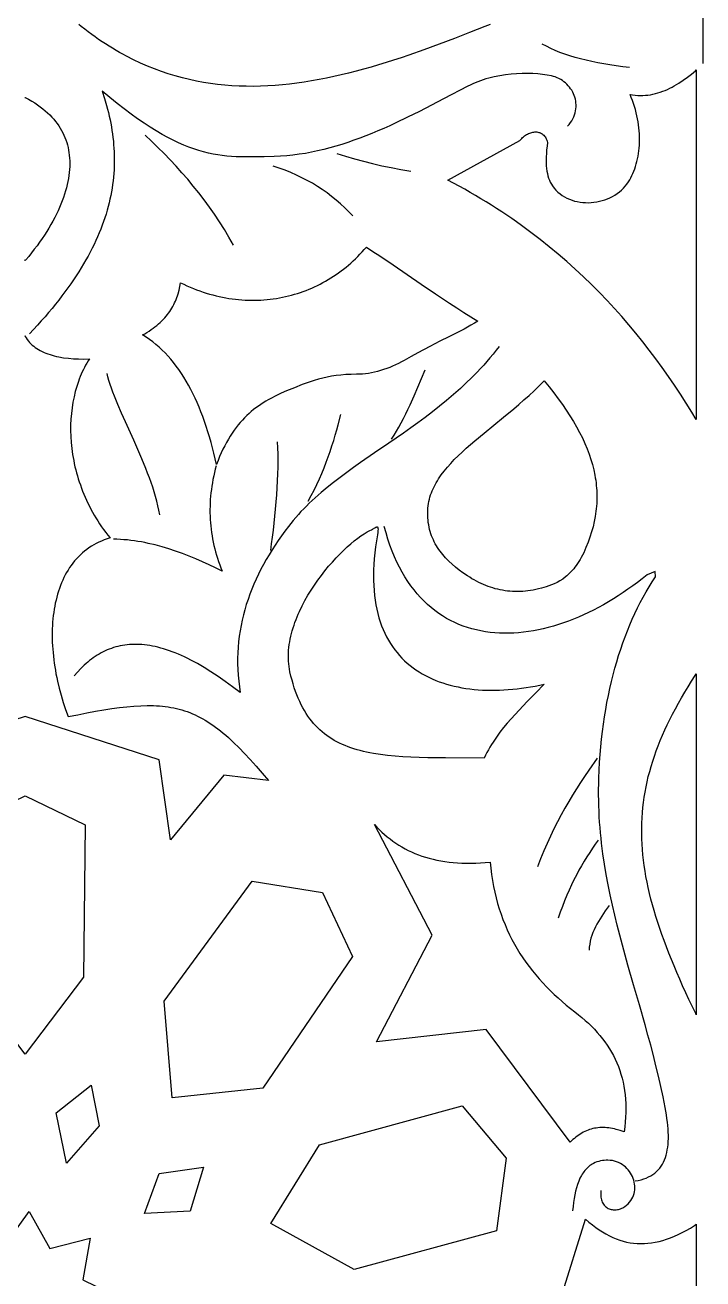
# Model space of a CAD drawing. Extents: x -332 to 348, y -263 to 352.
# Drawn here: x -243.5 to -216.2, y -11 to 39.3 of the extents above; entities that cross this region are included whole.
import ezdxf

# ---------------------------------------------------------------- set-up
doc = ezdxf.new("R2010")
doc.units = 0
doc.layers.add('LAYER_1', color=18, linetype='CONTINUOUS')
doc.layers.add('LAYER_2', color=174, linetype='CONTINUOUS')

msp = doc.modelspace()

# ---------------------------------------------------------------- linework, layer by layer
at = {"layer": 'LAYER_1'}
for points in [[(-224.775, 39.374), (-224.99, 39.288), (-225.606, 39.045), (-226.219, 38.807), (-226.832, 38.576), (-227.442, 38.353), (-228.052, 38.14), (-228.355, 38.038), (-228.658, 37.938), (-228.96, 37.842), (-229.263, 37.75), (-229.564, 37.661), (-229.865, 37.576), (-230.165, 37.495), (-230.465, 37.418), (-230.764, 37.346), (-231.062, 37.278), (-231.359, 37.215), (-231.656, 37.157), (-231.952, 37.104), (-232.247, 37.057), (-232.542, 37.014), (-232.836, 36.978), (-233.128, 36.947), (-233.42, 36.923), (-233.712, 36.904), (-234.002, 36.892), (-234.292, 36.886), (-234.58, 36.887), (-234.868, 36.895), (-235.156, 36.91), (-235.442, 36.932), (-235.728, 36.961), (-236.013, 36.998), (-236.297, 37.043), (-236.58, 37.096), (-236.863, 37.156), (-237.146, 37.225), (-237.428, 37.303), (-237.709, 37.389), (-237.99, 37.484), (-238.271, 37.588), (-238.551, 37.701), (-238.832, 37.824), (-239.112, 37.957), (-239.393, 38.101), (-239.531, 38.175), (-239.671, 38.252), (-239.811, 38.333), (-239.95, 38.416), (-240.09, 38.501), (-240.23, 38.59), (-240.369, 38.681), (-240.509, 38.775), (-240.649, 38.872), (-240.788, 38.971), (-240.928, 39.074), (-241.068, 39.179), (-241.207, 39.287), (-241.31, 39.37)], [(-243.47, 36.44), (-243.463, 36.443), (-243.457, 36.44), (-243.324, 36.369), (-243.198, 36.296), (-243.077, 36.221), (-242.962, 36.144), (-242.853, 36.066), (-242.75, 35.986), (-242.652, 35.904), (-242.559, 35.822), (-242.472, 35.738), (-242.39, 35.653), (-242.313, 35.566), (-242.241, 35.479), (-242.174, 35.39), (-242.111, 35.3), (-242.053, 35.209), (-241.999, 35.117), (-241.95, 35.023), (-241.905, 34.928), (-241.864, 34.832), (-241.827, 34.734), (-241.793, 34.635), (-241.764, 34.534), (-241.739, 34.432), (-241.718, 34.328), (-241.7, 34.222), (-241.687, 34.114), (-241.677, 34.005), (-241.671, 33.894), (-241.67, 33.78), (-241.672, 33.665), (-241.678, 33.549), (-241.689, 33.43), (-241.703, 33.31), (-241.722, 33.188), (-241.745, 33.064), (-241.772, 32.938), (-241.803, 32.811), (-241.838, 32.683), (-241.878, 32.553), (-241.922, 32.422), (-241.97, 32.289), (-242.023, 32.155), (-242.079, 32.02), (-242.14, 31.884), (-242.206, 31.747), (-242.275, 31.609), (-242.349, 31.47), (-242.427, 31.331), (-242.51, 31.191), (-242.596, 31.05), (-242.687, 30.909), (-242.782, 30.767), (-242.881, 30.625), (-242.984, 30.483), (-243.092, 30.341), (-243.203, 30.198), (-243.319, 30.055), (-243.438, 29.913), (-243.463, 29.884), (-243.488, 29.913)], [(-243.468, 26.858), (-243.463, 26.849), (-243.458, 26.858), (-243.458, 26.84), (-243.419, 26.774), (-243.377, 26.712), (-243.331, 26.652), (-243.282, 26.595), (-243.229, 26.54), (-243.174, 26.488), (-243.115, 26.439), (-243.054, 26.392), (-242.989, 26.348), (-242.922, 26.306), (-242.852, 26.266), (-242.779, 26.229), (-242.703, 26.195), (-242.625, 26.162), (-242.545, 26.132), (-242.462, 26.104), (-242.377, 26.078), (-242.29, 26.055), (-242.2, 26.033), (-242.109, 26.014), (-241.92, 25.982), (-241.724, 25.957), (-241.521, 25.941), (-241.312, 25.931), (-241.097, 25.929), (-240.878, 25.934), (-240.93, 25.851), (-240.981, 25.766), (-241.03, 25.68), (-241.077, 25.591), (-241.122, 25.501), (-241.165, 25.409), (-241.207, 25.315), (-241.247, 25.22), (-241.285, 25.123), (-241.321, 25.025), (-241.387, 24.824), (-241.446, 24.618), (-241.498, 24.407), (-241.541, 24.191), (-241.576, 23.97), (-241.604, 23.745), (-241.622, 23.517), (-241.633, 23.285), (-241.635, 23.051), (-241.628, 22.814), (-241.612, 22.574), (-241.588, 22.333), (-241.554, 22.09), (-241.534, 21.968), (-241.511, 21.846), (-241.486, 21.724), (-241.459, 21.602), (-241.429, 21.479), (-241.397, 21.356), (-241.362, 21.234), (-241.325, 21.111), (-241.286, 20.989), (-241.244, 20.866), (-241.2, 20.744), (-241.153, 20.622), (-241.104, 20.501), (-241.052, 20.379), (-240.997, 20.258), (-240.94, 20.137), (-240.881, 20.017), (-240.819, 19.897), (-240.754, 19.778), (-240.686, 19.659), (-240.616, 19.541), (-240.543, 19.424), (-240.468, 19.307), (-240.39, 19.191), (-240.309, 19.076), (-240.226, 18.962), (-240.139, 18.849), (-240.05, 18.736), (-240.167, 18.7), (-240.281, 18.659), (-240.392, 18.615), (-240.499, 18.567), (-240.603, 18.515), (-240.704, 18.46), (-240.802, 18.401), (-240.897, 18.339), (-240.988, 18.274), (-241.077, 18.205), (-241.162, 18.133), (-241.244, 18.058), (-241.324, 17.979), (-241.4, 17.898), (-241.473, 17.814), (-241.543, 17.726), (-241.61, 17.636), (-241.675, 17.544), (-241.736, 17.448), (-241.794, 17.35), (-241.85, 17.25), (-241.903, 17.147), (-241.952, 17.042), (-241.999, 16.934), (-242.043, 16.824), (-242.084, 16.712), (-242.123, 16.598), (-242.158, 16.482), (-242.191, 16.364), (-242.221, 16.244), (-242.249, 16.123), (-242.273, 15.999), (-242.295, 15.874), (-242.314, 15.747), (-242.331, 15.619), (-242.345, 15.489), (-242.356, 15.358), (-242.365, 15.226), (-242.371, 15.092), (-242.375, 14.957), (-242.375, 14.822), (-242.374, 14.685), (-242.37, 14.547), (-242.363, 14.408), (-242.354, 14.269), (-242.342, 14.128), (-242.328, 13.987), (-242.312, 13.846), (-242.293, 13.704), (-242.272, 13.561), (-242.248, 13.418), (-242.222, 13.275), (-242.194, 13.132), (-242.163, 12.988), (-242.094, 12.701), (-242.017, 12.414), (-241.93, 12.127), (-241.835, 11.842), (-241.731, 11.559), (-241.347, 11.636), (-240.98, 11.707), (-240.63, 11.771), (-240.295, 11.829), (-239.974, 11.879), (-239.667, 11.921), (-239.373, 11.955), (-239.091, 11.98), (-238.82, 11.997), (-238.56, 12.004), (-238.433, 12.003), (-238.308, 12.001), (-238.186, 11.996), (-238.066, 11.988), (-237.947, 11.978), (-237.83, 11.964), (-237.716, 11.949), (-237.602, 11.93), (-237.49, 11.909), (-237.38, 11.884), (-237.271, 11.857), (-237.163, 11.827), (-237.056, 11.793), (-236.95, 11.757), (-236.845, 11.718), (-236.74, 11.675), (-236.637, 11.629), (-236.534, 11.58), (-236.431, 11.527), (-236.328, 11.472), (-236.226, 11.412), (-236.124, 11.35), (-236.022, 11.283), (-235.92, 11.213), (-235.817, 11.14), (-235.714, 11.063), (-235.611, 10.982), (-235.508, 10.897), (-235.403, 10.809), (-235.298, 10.717), (-235.085, 10.52), (-234.868, 10.308), (-234.645, 10.079), (-234.417, 9.833), (-234.182, 9.571), (-233.939, 9.29), (-233.688, 8.991), (-235.478, 9.208), (-237.621, 6.602), (-238.074, 9.817), (-243.463, 11.565), (-248.853, 9.817)], [(-221.929, -11.769), (-220.949, -8.644), (-220.812, -8.76), (-220.676, -8.87), (-220.54, -8.972), (-220.403, -9.066), (-220.266, -9.153), (-220.13, -9.233), (-219.992, -9.306), (-219.855, -9.371), (-219.717, -9.428), (-219.578, -9.478), (-219.439, -9.521), (-219.299, -9.556), (-219.159, -9.583), (-219.017, -9.603), (-218.875, -9.616), (-218.731, -9.621), (-218.587, -9.618), (-218.441, -9.608), (-218.294, -9.591), (-218.146, -9.565), (-217.996, -9.532), (-217.845, -9.492), (-217.692, -9.444), (-217.538, -9.388), (-217.382, -9.324), (-217.224, -9.253), (-217.064, -9.174), (-216.902, -9.088), (-216.739, -8.994), (-216.573, -8.892), (-216.5, -8.844), (-216.5, -15.526)]]:
    msp.add_lwpolyline(points, dxfattribs=at)
for points in [[(-216.5, 23.503), (-216.678, 23.793), (-216.906, 24.157), (-217.14, 24.518), (-217.378, 24.876), (-217.622, 25.232), (-217.871, 25.584), (-218.126, 25.933), (-218.387, 26.28), (-218.653, 26.623), (-218.926, 26.962), (-219.206, 27.298), (-219.492, 27.631), (-219.785, 27.959), (-220.086, 28.284), (-220.393, 28.605), (-220.708, 28.922), (-221.031, 29.235), (-221.362, 29.543), (-221.701, 29.848), (-222.048, 30.147), (-222.404, 30.442), (-222.768, 30.732), (-223.141, 31.018), (-223.524, 31.298), (-223.719, 31.437), (-223.916, 31.574), (-224.115, 31.71), (-224.317, 31.844), (-224.521, 31.977), (-224.728, 32.109), (-224.938, 32.24), (-225.149, 32.369), (-225.364, 32.497), (-225.581, 32.623), (-225.8, 32.748), (-226.022, 32.872), (-226.247, 32.994), (-226.475, 33.115), (-223.585, 34.712), (-223.549, 34.752), (-223.513, 34.791), (-223.475, 34.826), (-223.437, 34.86), (-223.398, 34.891), (-223.358, 34.919), (-223.317, 34.945), (-223.276, 34.968), (-223.235, 34.988), (-223.193, 35.006), (-223.152, 35.021), (-223.11, 35.034), (-223.069, 35.043), (-223.028, 35.05), (-222.987, 35.053), (-222.947, 35.054), (-222.908, 35.052), (-222.869, 35.046), (-222.831, 35.038), (-222.794, 35.026), (-222.758, 35.012), (-222.724, 34.994), (-222.691, 34.973), (-222.659, 34.948), (-222.629, 34.921), (-222.601, 34.889), (-222.575, 34.855), (-222.55, 34.817), (-222.528, 34.775), (-222.508, 34.73), (-222.49, 34.682), (-222.475, 34.629), (-222.495, 34.478), (-222.512, 34.332), (-222.524, 34.193), (-222.531, 34.06), (-222.534, 33.933), (-222.532, 33.812), (-222.527, 33.696), (-222.516, 33.586), (-222.502, 33.482), (-222.483, 33.382), (-222.46, 33.288), (-222.432, 33.199), (-222.4, 33.115), (-222.364, 33.035), (-222.323, 32.96), (-222.278, 32.889), (-222.21, 32.798), (-222.136, 32.713), (-222.057, 32.635), (-221.973, 32.564), (-221.884, 32.5), (-221.791, 32.442), (-221.695, 32.391), (-221.595, 32.347), (-221.492, 32.309), (-221.387, 32.277), (-221.28, 32.252), (-221.171, 32.232), (-221.06, 32.219), (-220.949, 32.212), (-220.837, 32.211), (-220.725, 32.216), (-220.613, 32.227), (-220.501, 32.244), (-220.391, 32.266), (-220.282, 32.295), (-220.175, 32.328), (-220.07, 32.367), (-219.967, 32.412), (-219.868, 32.462), (-219.771, 32.518), (-219.679, 32.578), (-219.591, 32.644), (-219.507, 32.715), (-219.428, 32.791), (-219.354, 32.872), (-219.286, 32.957), (-219.225, 33.048), (-219.176, 33.129), (-219.13, 33.213), (-219.087, 33.299), (-219.046, 33.388), (-219.008, 33.48), (-218.973, 33.575), (-218.94, 33.671), (-218.911, 33.771), (-218.884, 33.872), (-218.86, 33.975), (-218.839, 34.081), (-218.822, 34.188), (-218.807, 34.297), (-218.795, 34.408), (-218.787, 34.52), (-218.782, 34.634), (-218.78, 34.749), (-218.781, 34.865), (-218.785, 34.982), (-218.793, 35.101), (-218.804, 35.22), (-218.819, 35.341), (-218.837, 35.461), (-218.859, 35.583), (-218.884, 35.705), (-218.913, 35.827), (-218.945, 35.95), (-218.981, 36.073), (-219.021, 36.196), (-219.065, 36.319), (-219.112, 36.442), (-219.163, 36.564), (-219.059, 36.545), (-218.955, 36.531), (-218.851, 36.522), (-218.748, 36.518), (-218.646, 36.52), (-218.544, 36.526), (-218.443, 36.536), (-218.343, 36.551), (-218.243, 36.57), (-218.144, 36.594), (-218.045, 36.621), (-217.948, 36.652), (-217.851, 36.686), (-217.756, 36.724), (-217.661, 36.765), (-217.567, 36.809), (-217.475, 36.856), (-217.383, 36.905), (-217.293, 36.958), (-217.203, 37.012), (-217.028, 37.128), (-216.858, 37.251), (-216.693, 37.38), (-216.534, 37.514), (-216.5, 37.544)], [(-229.488, 30.255), (-229.219, 30.079), (-228.671, 29.712), (-227.55, 28.943), (-226.981, 28.554), (-226.41, 28.17), (-226.125, 27.983), (-225.84, 27.799), (-225.555, 27.62), (-225.272, 27.447), (-225.412, 27.363), (-225.551, 27.284), (-225.83, 27.133), (-226.123, 26.984), (-226.441, 26.826), (-226.799, 26.647), (-227.208, 26.435), (-227.682, 26.181), (-227.948, 26.034), (-228.234, 25.872), (-228.347, 25.809), (-228.462, 25.75), (-228.579, 25.693), (-228.698, 25.64), (-228.817, 25.591), (-228.938, 25.545), (-229.059, 25.502), (-229.182, 25.464), (-229.304, 25.429), (-229.427, 25.399), (-229.55, 25.373), (-229.672, 25.352), (-229.794, 25.335), (-229.915, 25.323), (-230.035, 25.316), (-230.154, 25.315), (-230.37, 25.312), (-230.576, 25.303), (-230.776, 25.286), (-230.967, 25.263), (-231.153, 25.234), (-231.332, 25.2), (-231.507, 25.16), (-231.677, 25.116), (-231.844, 25.068), (-232.007, 25.016), (-232.168, 24.96), (-232.328, 24.901), (-232.646, 24.777), (-232.966, 24.646), (-233.18, 24.554), (-233.39, 24.455), (-233.596, 24.348), (-233.698, 24.292), (-233.798, 24.233), (-233.897, 24.171), (-233.995, 24.106), (-234.092, 24.039), (-234.188, 23.969), (-234.282, 23.895), (-234.375, 23.818), (-234.466, 23.738), (-234.556, 23.654), (-234.644, 23.566), (-234.732, 23.474), (-234.817, 23.378), (-234.901, 23.277), (-234.983, 23.173), (-235.064, 23.063), (-235.143, 22.949), (-235.221, 22.83), (-235.296, 22.706), (-235.37, 22.577), (-235.442, 22.442), (-235.513, 22.302), (-235.581, 22.156), (-235.648, 22.005), (-235.712, 21.847), (-235.775, 21.683), (-235.826, 21.913), (-235.88, 22.139), (-235.936, 22.362), (-235.994, 22.58), (-236.055, 22.795), (-236.119, 23.005), (-236.185, 23.211), (-236.253, 23.414), (-236.324, 23.612), (-236.398, 23.806), (-236.474, 23.995), (-236.553, 24.18), (-236.635, 24.361), (-236.719, 24.538), (-236.806, 24.71), (-236.896, 24.877), (-236.989, 25.04), (-237.085, 25.198), (-237.184, 25.352), (-237.285, 25.501), (-237.39, 25.644), (-237.497, 25.784), (-237.608, 25.918), (-237.721, 26.047), (-237.838, 26.171), (-237.958, 26.29), (-238.081, 26.404), (-238.207, 26.513), (-238.337, 26.616), (-238.47, 26.715), (-238.606, 26.807), (-238.745, 26.895), (-238.654, 26.947), (-238.566, 27), (-238.481, 27.054), (-238.4, 27.109), (-238.321, 27.165), (-238.246, 27.222), (-238.174, 27.28), (-238.104, 27.339), (-238.038, 27.398), (-237.974, 27.459), (-237.914, 27.521), (-237.856, 27.583), (-237.801, 27.647), (-237.749, 27.711), (-237.699, 27.776), (-237.652, 27.842), (-237.608, 27.908), (-237.566, 27.976), (-237.526, 28.044), (-237.489, 28.113), (-237.455, 28.183), (-237.422, 28.253), (-237.393, 28.325), (-237.365, 28.397), (-237.339, 28.469), (-237.316, 28.543), (-237.276, 28.691), (-237.244, 28.843), (-237.22, 28.996), (-237.091, 28.934), (-236.962, 28.874), (-236.832, 28.817), (-236.703, 28.764), (-236.573, 28.713), (-236.443, 28.665), (-236.313, 28.62), (-236.183, 28.578), (-236.053, 28.539), (-235.923, 28.503), (-235.793, 28.47), (-235.663, 28.44), (-235.533, 28.412), (-235.403, 28.387), (-235.274, 28.365), (-235.144, 28.346), (-235.015, 28.33), (-234.886, 28.316), (-234.757, 28.306), (-234.629, 28.297), (-234.501, 28.292), (-234.373, 28.29), (-234.246, 28.29), (-234.119, 28.292), (-233.993, 28.298), (-233.867, 28.306), (-233.741, 28.316), (-233.616, 28.33), (-233.492, 28.346), (-233.369, 28.364), (-233.246, 28.385), (-233.123, 28.409), (-233.002, 28.435), (-232.881, 28.464), (-232.761, 28.495), (-232.642, 28.529), (-232.523, 28.565), (-232.406, 28.603), (-232.289, 28.644), (-232.173, 28.688), (-232.058, 28.734), (-231.945, 28.782), (-231.832, 28.833), (-231.72, 28.886), (-231.609, 28.942), (-231.5, 29), (-231.391, 29.06), (-231.284, 29.122), (-231.178, 29.187), (-231.073, 29.254), (-230.97, 29.324), (-230.868, 29.395), (-230.767, 29.469), (-230.667, 29.545), (-230.569, 29.623), (-230.473, 29.704), (-230.377, 29.787), (-230.284, 29.871), (-230.191, 29.958), (-230.101, 30.048), (-230.012, 30.139), (-229.924, 30.232), (-229.838, 30.328), (-229.754, 30.425)], [(-222.412, 24.806), (-222.225, 24.569), (-222.048, 24.334), (-221.88, 24.103), (-221.723, 23.873), (-221.574, 23.646), (-221.436, 23.421), (-221.307, 23.198), (-221.188, 22.977), (-221.078, 22.758), (-220.978, 22.54), (-220.887, 22.324), (-220.806, 22.11), (-220.734, 21.896), (-220.672, 21.684), (-220.619, 21.473), (-220.575, 21.263), (-220.557, 21.159), (-220.541, 21.054), (-220.527, 20.95), (-220.516, 20.846), (-220.507, 20.742), (-220.5, 20.638), (-220.496, 20.534), (-220.494, 20.43), (-220.494, 20.327), (-220.497, 20.223), (-220.501, 20.12), (-220.509, 20.016), (-220.518, 19.913), (-220.53, 19.81), (-220.544, 19.706), (-220.56, 19.603), (-220.599, 19.396), (-220.647, 19.189), (-220.705, 18.982), (-220.771, 18.774), (-220.846, 18.565), (-220.931, 18.356), (-221.024, 18.146), (-221.071, 18.049), (-221.119, 17.956), (-221.168, 17.868), (-221.218, 17.785), (-221.269, 17.706), (-221.32, 17.631), (-221.373, 17.56), (-221.426, 17.494), (-221.48, 17.431), (-221.534, 17.372), (-221.589, 17.316), (-221.644, 17.264), (-221.7, 17.215), (-221.756, 17.169), (-221.868, 17.086), (-221.98, 17.014), (-222.092, 16.952), (-222.203, 16.898), (-222.313, 16.852), (-222.421, 16.813), (-222.525, 16.778), (-222.725, 16.721), (-222.834, 16.692), (-222.942, 16.667), (-223.049, 16.646), (-223.156, 16.627), (-223.262, 16.612), (-223.367, 16.6), (-223.472, 16.592), (-223.576, 16.586), (-223.679, 16.584), (-223.781, 16.584), (-223.883, 16.588), (-223.984, 16.595), (-224.084, 16.605), (-224.184, 16.618), (-224.283, 16.634), (-224.381, 16.653), (-224.479, 16.675), (-224.576, 16.699), (-224.673, 16.727), (-224.768, 16.757), (-224.864, 16.791), (-224.958, 16.827), (-225.052, 16.866), (-225.145, 16.907), (-225.238, 16.952), (-225.33, 16.999), (-225.422, 17.048), (-225.513, 17.101), (-225.604, 17.156), (-225.693, 17.213), (-225.872, 17.336), (-226.024, 17.449), (-226.17, 17.565), (-226.31, 17.685), (-226.443, 17.808), (-226.569, 17.936), (-226.628, 18.002), (-226.686, 18.069), (-226.742, 18.137), (-226.795, 18.207), (-226.846, 18.278), (-226.894, 18.351), (-226.94, 18.425), (-226.984, 18.5), (-227.025, 18.578), (-227.063, 18.657), (-227.099, 18.737), (-227.132, 18.82), (-227.162, 18.904), (-227.189, 18.991), (-227.213, 19.079), (-227.234, 19.169), (-227.251, 19.262), (-227.266, 19.356), (-227.277, 19.453), (-227.285, 19.552), (-227.289, 19.653), (-227.29, 19.757), (-227.288, 19.849), (-227.282, 19.94), (-227.272, 20.03), (-227.259, 20.118), (-227.242, 20.206), (-227.222, 20.293), (-227.199, 20.379), (-227.172, 20.464), (-227.143, 20.548), (-227.11, 20.631), (-227.074, 20.714), (-227.035, 20.795), (-226.994, 20.877), (-226.949, 20.957), (-226.902, 21.037), (-226.852, 21.116), (-226.8, 21.195), (-226.745, 21.273), (-226.628, 21.428), (-226.501, 21.582), (-226.365, 21.735), (-226.221, 21.886), (-226.069, 22.038), (-225.91, 22.189), (-225.744, 22.34), (-225.572, 22.492), (-225.395, 22.644), (-225.024, 22.953), (-224.239, 23.594), (-223.833, 23.932), (-223.628, 24.106), (-223.423, 24.285), (-223.218, 24.468), (-223.013, 24.655), (-222.81, 24.848), (-222.609, 25.046)], [(-229.318, 19.182), (-229.31, 19.178), (-229.302, 19.172), (-229.297, 19.163), (-229.289, 19.135), (-229.286, 19.093), (-229.288, 19.036), (-229.296, 18.962), (-229.308, 18.869), (-229.345, 18.621), (-229.382, 18.376), (-229.412, 18.137), (-229.435, 17.904), (-229.453, 17.676), (-229.463, 17.454), (-229.468, 17.237), (-229.467, 17.026), (-229.46, 16.821), (-229.447, 16.621), (-229.428, 16.426), (-229.404, 16.237), (-229.374, 16.053), (-229.338, 15.875), (-229.297, 15.701), (-229.251, 15.533), (-229.2, 15.37), (-229.144, 15.212), (-229.083, 15.06), (-229.016, 14.912), (-228.946, 14.77), (-228.87, 14.632), (-228.79, 14.499), (-228.705, 14.371), (-228.616, 14.248), (-228.523, 14.13), (-228.426, 14.017), (-228.324, 13.908), (-228.219, 13.805), (-228.11, 13.705), (-227.997, 13.611), (-227.88, 13.521), (-227.76, 13.435), (-227.636, 13.354), (-227.509, 13.278), (-227.378, 13.206), (-227.244, 13.138), (-227.108, 13.074), (-226.968, 13.015), (-226.825, 12.961), (-226.68, 12.91), (-226.532, 12.864), (-226.381, 12.821), (-226.228, 12.783), (-226.072, 12.749), (-225.914, 12.719), (-225.754, 12.693), (-225.592, 12.671), (-225.428, 12.652), (-225.262, 12.638), (-225.094, 12.627), (-224.924, 12.62), (-224.753, 12.617), (-224.58, 12.618), (-224.406, 12.622), (-224.231, 12.63), (-224.054, 12.642), (-223.876, 12.657), (-223.698, 12.675), (-223.518, 12.697), (-223.337, 12.723), (-223.156, 12.752), (-222.974, 12.784), (-222.792, 12.819), (-222.609, 12.858), (-222.95, 12.507), (-223.288, 12.163), (-223.619, 11.821), (-223.781, 11.648), (-223.939, 11.474), (-224.093, 11.296), (-224.243, 11.114), (-224.388, 10.927), (-224.528, 10.735), (-224.661, 10.536), (-224.726, 10.435), (-224.788, 10.331), (-224.849, 10.225), (-224.908, 10.117), (-224.966, 10.007), (-225.021, 9.894), (-226.575, 9.899), (-226.938, 9.902), (-227.29, 9.908), (-227.633, 9.917), (-227.965, 9.93), (-228.287, 9.948), (-228.598, 9.971), (-228.9, 10), (-229.191, 10.036), (-229.471, 10.08), (-229.608, 10.105), (-229.742, 10.132), (-229.873, 10.161), (-230.001, 10.193), (-230.127, 10.228), (-230.251, 10.264), (-230.372, 10.304), (-230.49, 10.346), (-230.606, 10.391), (-230.719, 10.439), (-230.829, 10.491), (-230.937, 10.545), (-231.042, 10.602), (-231.145, 10.663), (-231.245, 10.727), (-231.342, 10.795), (-231.437, 10.866), (-231.529, 10.941), (-231.619, 11.02), (-231.706, 11.103), (-231.79, 11.189), (-231.872, 11.28), (-231.951, 11.375), (-232.028, 11.474), (-232.102, 11.577), (-232.173, 11.685), (-232.241, 11.797), (-232.307, 11.914), (-232.371, 12.036), (-232.431, 12.162), (-232.489, 12.294), (-232.545, 12.43), (-232.598, 12.572), (-232.648, 12.718), (-232.695, 12.87), (-232.74, 13.027), (-232.783, 13.19), (-232.822, 13.358), (-232.844, 13.465), (-232.861, 13.572), (-232.873, 13.68), (-232.882, 13.789), (-232.887, 13.898), (-232.887, 14.008), (-232.884, 14.118), (-232.877, 14.229), (-232.866, 14.34), (-232.852, 14.452), (-232.834, 14.564), (-232.813, 14.676), (-232.788, 14.787), (-232.761, 14.899), (-232.73, 15.011), (-232.696, 15.123), (-232.66, 15.235), (-232.621, 15.346), (-232.579, 15.457), (-232.534, 15.568), (-232.488, 15.678), (-232.438, 15.788), (-232.333, 16.006), (-232.22, 16.221), (-232.1, 16.432), (-231.973, 16.639), (-231.84, 16.842), (-231.702, 17.04), (-231.561, 17.233), (-231.416, 17.419), (-231.269, 17.598), (-231.12, 17.771), (-230.97, 17.935), (-230.821, 18.092), (-230.672, 18.239), (-230.525, 18.377), (-230.38, 18.506), (-230.239, 18.623), (-230.102, 18.73), (-229.97, 18.826), (-229.843, 18.909), (-229.723, 18.979), (-229.611, 19.037), (-229.553, 19.066), (-229.501, 19.095), (-229.415, 19.146), (-229.38, 19.165), (-229.351, 19.177), (-229.328, 19.183)], [(-216.5, -0.425), (-216.523, -0.379), (-216.794, 0.187), (-216.923, 0.464), (-217.048, 0.738), (-217.168, 1.007), (-217.284, 1.273), (-217.395, 1.536), (-217.502, 1.796), (-217.604, 2.052), (-217.702, 2.305), (-217.796, 2.554), (-217.885, 2.801), (-217.969, 3.046), (-218.049, 3.287), (-218.124, 3.526), (-218.194, 3.762), (-218.26, 3.996), (-218.322, 4.227), (-218.379, 4.456), (-218.431, 4.684), (-218.478, 4.909), (-218.521, 5.132), (-218.559, 5.353), (-218.592, 5.573), (-218.621, 5.791), (-218.645, 6.008), (-218.664, 6.223), (-218.679, 6.437), (-218.688, 6.649), (-218.693, 6.861), (-218.693, 7.071), (-218.689, 7.281), (-218.679, 7.49), (-218.665, 7.698), (-218.645, 7.906), (-218.621, 8.113), (-218.592, 8.32), (-218.558, 8.526), (-218.519, 8.733), (-218.476, 8.939), (-218.427, 9.145), (-218.373, 9.352), (-218.314, 9.558), (-218.251, 9.765), (-218.182, 9.973), (-218.108, 10.181), (-218.03, 10.39), (-217.946, 10.599), (-217.857, 10.809), (-217.763, 11.02), (-217.664, 11.233), (-217.56, 11.446), (-217.451, 11.661), (-217.336, 11.877), (-217.217, 12.095), (-217.092, 12.314), (-216.962, 12.535), (-216.827, 12.757), (-216.687, 12.982), (-216.541, 13.208), (-216.5, 13.271)], [(-241.051, 7.203), (-241.123, 1.082), (-243.463, -2.013), (-245.803, 1.082), (-245.875, 7.203), (-243.463, 8.368)], [(-229.335, 7.12), (-229.234, 7.017), (-229.13, 6.918), (-229.024, 6.822), (-228.915, 6.729), (-228.803, 6.64), (-228.688, 6.555), (-228.57, 6.473), (-228.45, 6.395), (-228.326, 6.32), (-228.2, 6.25), (-228.07, 6.183), (-227.937, 6.12), (-227.801, 6.06), (-227.662, 6.005), (-227.52, 5.954), (-227.374, 5.906), (-227.226, 5.863), (-227.074, 5.824), (-226.918, 5.789), (-226.759, 5.759), (-226.597, 5.732), (-226.431, 5.71), (-226.262, 5.692), (-226.089, 5.679), (-225.913, 5.67), (-225.733, 5.666), (-225.549, 5.666), (-225.361, 5.671), (-225.17, 5.68), (-224.975, 5.694), (-224.777, 5.713), (-224.752, 5.462), (-224.722, 5.215), (-224.685, 4.972), (-224.643, 4.735), (-224.594, 4.502), (-224.54, 4.273), (-224.48, 4.049), (-224.414, 3.83), (-224.342, 3.614), (-224.266, 3.403), (-224.183, 3.197), (-224.096, 2.994), (-224.003, 2.795), (-223.906, 2.6), (-223.803, 2.409), (-223.695, 2.222), (-223.583, 2.039), (-223.465, 1.86), (-223.343, 1.684), (-223.217, 1.511), (-223.086, 1.342), (-222.951, 1.176), (-222.811, 1.014), (-222.667, 0.855), (-222.52, 0.699), (-222.368, 0.546), (-222.212, 0.397), (-222.052, 0.25), (-221.889, 0.106), (-221.722, -0.035), (-221.552, -0.173), (-221.378, -0.309), (-221.235, -0.42), (-221.098, -0.534), (-220.965, -0.649), (-220.837, -0.766), (-220.714, -0.886), (-220.595, -1.008), (-220.482, -1.132), (-220.374, -1.258), (-220.27, -1.386), (-220.172, -1.517), (-220.079, -1.651), (-219.991, -1.787), (-219.908, -1.925), (-219.831, -2.067), (-219.759, -2.21), (-219.692, -2.357), (-219.631, -2.507), (-219.575, -2.659), (-219.525, -2.814), (-219.48, -2.973), (-219.441, -3.134), (-219.408, -3.299), (-219.38, -3.466), (-219.359, -3.637), (-219.343, -3.812), (-219.333, -3.989), (-219.328, -4.17), (-219.33, -4.355), (-219.338, -4.543), (-219.352, -4.735), (-219.372, -4.93), (-219.398, -5.13), (-219.558, -5.073), (-219.714, -5.028), (-219.791, -5.009), (-219.868, -4.993), (-219.943, -4.98), (-220.018, -4.97), (-220.092, -4.962), (-220.165, -4.957), (-220.237, -4.955), (-220.308, -4.956), (-220.379, -4.959), (-220.449, -4.966), (-220.517, -4.975), (-220.586, -4.986), (-220.653, -5.001), (-220.719, -5.018), (-220.785, -5.038), (-220.85, -5.061), (-220.914, -5.087), (-220.977, -5.115), (-221.04, -5.146), (-221.102, -5.18), (-221.162, -5.216), (-221.222, -5.256), (-221.282, -5.298), (-221.34, -5.343), (-221.398, -5.39), (-221.454, -5.441), (-221.51, -5.494), (-221.566, -5.55), (-224.937, -1.011), (-229.353, -1.515), (-227.105, 2.772), (-229.433, 7.226)], [(-231.51, 4.486), (-230.314, 1.914), (-233.917, -3.369), (-237.549, -3.762), (-237.87, 0.127), (-234.344, 4.948)], [(-240.483, -4.889), (-241.796, -6.39), (-242.211, -4.363), (-240.807, -3.253)], [(-224.142, -6.188), (-224.522, -9.108), (-230.247, -10.666), (-233.589, -8.818), (-231.637, -5.655), (-225.904, -4.079)], [(-236.828, -8.317), (-238.665, -8.408), (-238.079, -6.797), (-236.298, -6.542)], [(-242.472, -9.814), (-240.847, -9.396), (-241.144, -11.073), (-239.635, -11.814), (-240.924, -12.904), (-240.237, -14.458), (-241.914, -14.451), (-242.371, -16.091), (-243.651, -14.99), (-245.038, -15.947), (-245.322, -14.269), (-246.991, -14.096), (-246.146, -12.624), (-247.315, -11.402), (-245.737, -10.826), (-245.859, -9.127), (-244.286, -9.716), (-243.305, -8.335)]]:
    msp.add_lwpolyline(points, close=True, dxfattribs=at)
at = {"layer": 'LAYER_2'}
for points in [[(-216.234, 40.893), (-216.234, 39.375), (-216.234, 37.804)], [(-219.186, 37.643), (-219.452, 37.674), (-219.713, 37.708), (-219.968, 37.746), (-220.218, 37.787), (-220.46, 37.831), (-220.697, 37.88), (-220.927, 37.932), (-221.151, 37.988), (-221.368, 38.048), (-221.578, 38.112), (-221.781, 38.181), (-221.977, 38.253), (-222.166, 38.33), (-222.347, 38.411), (-222.521, 38.497), (-222.687, 38.588)], [(-221.675, 35.28), (-221.61, 35.354), (-221.553, 35.43), (-221.503, 35.506), (-221.459, 35.584), (-221.422, 35.663), (-221.391, 35.742), (-221.367, 35.821), (-221.349, 35.901), (-221.336, 35.981), (-221.33, 36.06), (-221.329, 36.139), (-221.334, 36.217), (-221.343, 36.294), (-221.358, 36.37), (-221.378, 36.445), (-221.403, 36.518), (-221.432, 36.59), (-221.466, 36.659), (-221.504, 36.727), (-221.547, 36.792), (-221.593, 36.854), (-221.643, 36.913), (-221.697, 36.97), (-221.754, 37.023), (-221.815, 37.073), (-221.879, 37.119), (-221.946, 37.161), (-222.016, 37.199), (-222.088, 37.233), (-222.163, 37.262), (-222.24, 37.287), (-222.32, 37.306), (-222.493, 37.339), (-222.676, 37.365), (-222.87, 37.385), (-223.072, 37.398), (-223.281, 37.404), (-223.497, 37.402), (-223.717, 37.393), (-223.94, 37.375), (-224.165, 37.349), (-224.39, 37.314), (-224.615, 37.269), (-224.727, 37.243), (-224.838, 37.214), (-224.948, 37.183), (-225.058, 37.149), (-225.166, 37.113), (-225.272, 37.074), (-225.378, 37.032), (-225.481, 36.988), (-225.583, 36.94), (-225.682, 36.89), (-226.656, 36.378), (-227.138, 36.127), (-227.619, 35.882), (-228.098, 35.644), (-228.576, 35.415), (-228.815, 35.305), (-229.054, 35.198), (-229.294, 35.094), (-229.533, 34.994), (-229.773, 34.897), (-230.013, 34.805), (-230.254, 34.717), (-230.495, 34.633), (-230.737, 34.555), (-230.979, 34.481), (-231.222, 34.412), (-231.466, 34.349), (-231.711, 34.291), (-231.957, 34.24), (-232.204, 34.194), (-232.452, 34.155), (-232.701, 34.123), (-232.952, 34.097), (-233.204, 34.079), (-233.457, 34.068), (-233.858, 34.056), (-234.244, 34.048), (-234.62, 34.048), (-234.806, 34.051), (-234.99, 34.059), (-235.174, 34.07), (-235.358, 34.086), (-235.542, 34.107), (-235.727, 34.134), (-235.913, 34.167), (-236.101, 34.207), (-236.292, 34.254), (-236.486, 34.309), (-236.682, 34.372), (-236.883, 34.444), (-237.088, 34.526), (-237.297, 34.617), (-237.512, 34.719), (-237.733, 34.832), (-237.96, 34.957), (-238.194, 35.094), (-238.435, 35.243), (-238.684, 35.406), (-238.941, 35.582), (-239.206, 35.773), (-239.481, 35.978), (-239.766, 36.199), (-240.061, 36.436), (-240.366, 36.689), (-240.274, 36.403), (-240.19, 36.117), (-240.152, 35.974), (-240.116, 35.831), (-240.083, 35.689), (-240.052, 35.546), (-240.023, 35.402), (-239.997, 35.259), (-239.973, 35.116), (-239.952, 34.973), (-239.934, 34.829), (-239.918, 34.686), (-239.905, 34.542), (-239.895, 34.398), (-239.887, 34.253), (-239.882, 34.109), (-239.88, 33.964), (-239.881, 33.819), (-239.885, 33.674), (-239.891, 33.529), (-239.901, 33.383), (-239.914, 33.237), (-239.929, 33.091), (-239.948, 32.944), (-239.97, 32.797), (-239.995, 32.649), (-240.023, 32.501), (-240.054, 32.353), (-240.089, 32.204), (-240.127, 32.055), (-240.168, 31.905), (-240.212, 31.755), (-240.26, 31.604), (-240.312, 31.453), (-240.366, 31.302), (-240.425, 31.149), (-240.487, 30.997), (-240.552, 30.843), (-240.621, 30.689), (-240.694, 30.535), (-240.77, 30.379), (-240.85, 30.224), (-240.934, 30.067), (-241.021, 29.91), (-241.112, 29.752), (-241.208, 29.593), (-241.307, 29.434), (-241.41, 29.274), (-241.517, 29.113), (-241.628, 28.951), (-241.743, 28.789), (-241.862, 28.626), (-241.985, 28.462), (-242.112, 28.297), (-242.243, 28.131), (-242.379, 27.964), (-242.519, 27.797), (-242.663, 27.629), (-242.812, 27.459), (-242.964, 27.289), (-243.122, 27.118), (-243.283, 26.945)], [(-235.093, 30.507), (-235.182, 30.667), (-235.273, 30.826), (-235.459, 31.138), (-235.652, 31.444), (-235.851, 31.743), (-236.056, 32.036), (-236.267, 32.323), (-236.483, 32.604), (-236.705, 32.88), (-236.931, 33.151), (-237.162, 33.416), (-237.398, 33.677), (-237.638, 33.933), (-237.882, 34.186), (-238.13, 34.434), (-238.381, 34.678), (-238.636, 34.919)], [(-230.943, 34.184), (-230.593, 34.074), (-230.237, 33.971), (-229.875, 33.873), (-229.506, 33.783), (-229.132, 33.698), (-228.752, 33.62), (-228.366, 33.548), (-227.974, 33.482)], [(-230.304, 31.677), (-230.462, 31.846), (-230.625, 32.009), (-230.794, 32.167), (-230.968, 32.318), (-231.148, 32.464), (-231.334, 32.604), (-231.525, 32.738), (-231.722, 32.867), (-231.924, 32.989), (-232.132, 33.106), (-232.345, 33.216), (-232.565, 33.321), (-232.789, 33.42), (-233.019, 33.513), (-233.255, 33.601), (-233.497, 33.682)], [(-224.425, 26.435), (-224.545, 26.28), (-224.666, 26.127), (-224.789, 25.977), (-224.914, 25.831), (-225.041, 25.686), (-225.17, 25.545), (-225.3, 25.406), (-225.431, 25.27), (-225.565, 25.136), (-225.699, 25.005), (-225.835, 24.876), (-225.971, 24.749), (-226.249, 24.501), (-226.53, 24.261), (-226.814, 24.029), (-227.101, 23.803), (-227.39, 23.583), (-227.681, 23.368), (-227.973, 23.158), (-228.265, 22.952), (-228.847, 22.549), (-229.423, 22.155), (-229.989, 21.764), (-230.266, 21.568), (-230.539, 21.371), (-230.807, 21.173), (-231.069, 20.971), (-231.324, 20.767), (-231.573, 20.56), (-231.814, 20.348), (-231.931, 20.24), (-232.047, 20.131), (-232.16, 20.02), (-232.271, 19.908), (-232.38, 19.795), (-232.486, 19.68), (-232.59, 19.563), (-232.691, 19.444), (-232.79, 19.324), (-232.886, 19.201), (-233.026, 19.015), (-233.162, 18.827), (-233.294, 18.638), (-233.421, 18.448), (-233.544, 18.256), (-233.663, 18.064), (-233.777, 17.87), (-233.886, 17.674), (-233.99, 17.478), (-234.089, 17.28), (-234.184, 17.08), (-234.273, 16.879), (-234.357, 16.677), (-234.435, 16.473), (-234.508, 16.268), (-234.576, 16.061), (-234.637, 15.853), (-234.693, 15.643), (-234.744, 15.431), (-234.788, 15.218), (-234.826, 15.003), (-234.858, 14.787), (-234.884, 14.568), (-234.904, 14.348), (-234.917, 14.126), (-234.924, 13.903), (-234.924, 13.677), (-234.917, 13.45), (-234.903, 13.22), (-234.883, 12.989), (-234.855, 12.756), (-234.821, 12.521), (-235.125, 12.755), (-235.423, 12.973), (-235.712, 13.176), (-235.995, 13.362), (-236.271, 13.533), (-236.406, 13.612), (-236.54, 13.688), (-236.672, 13.76), (-236.802, 13.828), (-236.931, 13.893), (-237.058, 13.954), (-237.183, 14.011), (-237.306, 14.065), (-237.428, 14.115), (-237.549, 14.162), (-237.668, 14.205), (-237.785, 14.244), (-237.901, 14.28), (-238.015, 14.313), (-238.128, 14.343), (-238.239, 14.369), (-238.348, 14.391), (-238.456, 14.411), (-238.563, 14.427), (-238.668, 14.44), (-238.772, 14.45), (-238.875, 14.456), (-238.976, 14.46), (-239.075, 14.46), (-239.173, 14.458), (-239.27, 14.452), (-239.366, 14.443), (-239.46, 14.432), (-239.553, 14.417), (-239.644, 14.4), (-239.735, 14.379), (-239.823, 14.356), (-239.911, 14.33), (-239.998, 14.301), (-240.083, 14.27), (-240.167, 14.236), (-240.25, 14.199), (-240.331, 14.159), (-240.412, 14.117), (-240.491, 14.072), (-240.569, 14.025), (-240.646, 13.976), (-240.722, 13.923), (-240.797, 13.869), (-240.87, 13.811), (-240.943, 13.752), (-241.014, 13.69), (-241.085, 13.626), (-241.223, 13.491), (-241.356, 13.347), (-241.486, 13.194)], [(-238.057, 19.67), (-238.089, 19.85), (-238.128, 20.033), (-238.172, 20.217), (-238.222, 20.402), (-238.277, 20.589), (-238.337, 20.777), (-238.4, 20.966), (-238.468, 21.155), (-238.54, 21.345), (-238.614, 21.535), (-238.77, 21.914), (-238.933, 22.292), (-239.1, 22.667), (-239.432, 23.401), (-239.59, 23.756), (-239.739, 24.102), (-239.875, 24.435), (-239.937, 24.598), (-239.995, 24.756), (-240.047, 24.911), (-240.095, 25.062), (-240.137, 25.209), (-240.172, 25.352)], [(-228.746, 22.703), (-228.643, 22.863), (-228.543, 23.027), (-228.446, 23.196), (-228.351, 23.369), (-228.26, 23.544), (-228.171, 23.722), (-228.084, 23.901), (-228, 24.082), (-227.838, 24.443), (-227.683, 24.801), (-227.393, 25.488)], [(-232.085, 20.215), (-231.965, 20.439), (-231.851, 20.662), (-231.743, 20.886), (-231.641, 21.11), (-231.545, 21.333), (-231.453, 21.556), (-231.367, 21.778), (-231.285, 21.999), (-231.208, 22.218), (-231.135, 22.437), (-231.066, 22.653), (-231.001, 22.867), (-230.939, 23.079), (-230.881, 23.289), (-230.774, 23.7)], [(-233.598, 18.229), (-233.56, 18.495), (-233.523, 18.767), (-233.489, 19.045), (-233.456, 19.326), (-233.426, 19.611), (-233.399, 19.897), (-233.375, 20.184), (-233.354, 20.47), (-233.336, 20.754), (-233.321, 21.036), (-233.31, 21.313), (-233.303, 21.586), (-233.301, 21.852), (-233.302, 22.111), (-233.308, 22.361), (-233.319, 22.601)], [(-235.786, 21.642), (-235.823, 21.503), (-235.856, 21.365), (-235.887, 21.228), (-235.915, 21.091), (-235.94, 20.955), (-235.962, 20.819), (-235.981, 20.683), (-235.997, 20.548), (-236.011, 20.414), (-236.022, 20.28), (-236.03, 20.146), (-236.035, 20.013), (-236.037, 19.88), (-236.036, 19.747), (-236.033, 19.615), (-236.027, 19.483), (-236.018, 19.351), (-236.006, 19.22), (-235.991, 19.089), (-235.973, 18.958), (-235.953, 18.827), (-235.93, 18.697), (-235.904, 18.567), (-235.876, 18.437), (-235.844, 18.307), (-235.81, 18.178), (-235.773, 18.049), (-235.733, 17.919), (-235.691, 17.79), (-235.645, 17.661), (-235.597, 17.532), (-235.547, 17.403), (-235.809, 17.533), (-236.072, 17.658), (-236.338, 17.779), (-236.605, 17.895), (-236.873, 18.006), (-237.143, 18.111), (-237.415, 18.209), (-237.687, 18.3), (-237.961, 18.382), (-238.237, 18.456), (-238.514, 18.521), (-238.653, 18.55), (-238.792, 18.577), (-238.931, 18.601), (-239.071, 18.622), (-239.211, 18.64), (-239.352, 18.656), (-239.492, 18.668), (-239.633, 18.678), (-239.775, 18.685), (-239.916, 18.688)], [(-218.954, -7.101), (-218.833, -7.08), (-218.719, -7.053), (-218.611, -7.021), (-218.51, -6.984), (-218.415, -6.942), (-218.326, -6.894), (-218.243, -6.842), (-218.165, -6.785), (-218.094, -6.723), (-218.027, -6.656), (-217.967, -6.585), (-217.912, -6.509), (-217.862, -6.428), (-217.817, -6.343), (-217.777, -6.254), (-217.742, -6.161), (-217.711, -6.063), (-217.686, -5.961), (-217.665, -5.855), (-217.648, -5.746), (-217.636, -5.632), (-217.628, -5.515), (-217.623, -5.394), (-217.623, -5.269), (-217.627, -5.141), (-217.635, -5.01), (-217.646, -4.875), (-217.66, -4.737), (-217.678, -4.595), (-217.699, -4.451), (-217.724, -4.303), (-217.751, -4.152), (-217.835, -3.727), (-217.925, -3.305), (-218.02, -2.886), (-218.12, -2.471), (-218.224, -2.058), (-218.332, -1.649), (-218.442, -1.241), (-218.555, -0.835), (-218.785, -0.029), (-219.017, 0.773), (-219.247, 1.573), (-219.359, 1.973), (-219.469, 2.374), (-219.576, 2.775), (-219.679, 3.177), (-219.778, 3.581), (-219.872, 3.986), (-219.961, 4.393), (-220.044, 4.802), (-220.12, 5.214), (-220.19, 5.629), (-220.251, 6.046), (-220.279, 6.256), (-220.304, 6.467), (-220.327, 6.679), (-220.348, 6.892), (-220.367, 7.106), (-220.383, 7.321), (-220.396, 7.537), (-220.407, 7.754), (-220.415, 7.973), (-220.421, 8.192), (-220.423, 8.413), (-220.423, 8.635), (-220.42, 8.858), (-220.414, 9.083), (-220.4, 9.405), (-220.383, 9.723), (-220.361, 10.038), (-220.334, 10.348), (-220.304, 10.655), (-220.269, 10.957), (-220.23, 11.256), (-220.187, 11.551), (-220.14, 11.841), (-220.089, 12.128), (-220.033, 12.411), (-219.974, 12.689), (-219.911, 12.964), (-219.844, 13.234), (-219.773, 13.5), (-219.698, 13.762), (-219.62, 14.019), (-219.538, 14.273), (-219.452, 14.522), (-219.362, 14.767), (-219.269, 15.008), (-219.172, 15.244), (-219.071, 15.476), (-218.967, 15.704), (-218.86, 15.927), (-218.749, 16.146), (-218.634, 16.36), (-218.516, 16.57), (-218.395, 16.775), (-218.271, 16.976), (-218.143, 17.172), (-218.153, 17.385), (-218.48, 17.251), (-218.669, 17.1), (-218.859, 16.953), (-219.051, 16.811), (-219.244, 16.673), (-219.438, 16.54), (-219.634, 16.412), (-219.831, 16.288), (-220.029, 16.169), (-220.228, 16.055), (-220.428, 15.945), (-220.629, 15.841), (-220.83, 15.742), (-221.031, 15.648), (-221.233, 15.559), (-221.435, 15.476), (-221.637, 15.398), (-221.84, 15.325), (-222.041, 15.258), (-222.243, 15.197), (-222.444, 15.141), (-222.645, 15.091), (-222.845, 15.047), (-223.045, 15.009), (-223.243, 14.976), (-223.441, 14.95), (-223.637, 14.93), (-223.832, 14.916), (-224.026, 14.909), (-224.219, 14.908), (-224.41, 14.913), (-224.599, 14.925), (-224.786, 14.943), (-224.971, 14.969), (-225.155, 15), (-225.336, 15.039), (-225.514, 15.085), (-225.691, 15.137), (-225.865, 15.197), (-226.036, 15.264), (-226.204, 15.338), (-226.37, 15.419), (-226.532, 15.507), (-226.692, 15.603), (-226.848, 15.707), (-227, 15.818), (-227.15, 15.937), (-227.295, 16.063), (-227.437, 16.197), (-227.575, 16.339), (-227.709, 16.489), (-227.839, 16.648), (-227.965, 16.814), (-228.086, 16.988), (-228.203, 17.171), (-228.316, 17.362), (-228.424, 17.561), (-228.527, 17.769), (-228.625, 17.985), (-228.717, 18.21), (-228.805, 18.444), (-228.888, 18.687), (-228.965, 18.938), (-229.037, 19.198)], [(-220.485, 9.886), (-220.82, 9.401), (-220.985, 9.156), (-221.149, 8.907), (-221.311, 8.655), (-221.47, 8.4), (-221.627, 8.14), (-221.781, 7.875), (-221.932, 7.605), (-222.079, 7.329), (-222.223, 7.047), (-222.362, 6.759), (-222.497, 6.463), (-222.627, 6.159), (-222.753, 5.847), (-222.873, 5.527)], [(-220.441, 6.594), (-220.556, 6.431), (-220.669, 6.265), (-220.781, 6.095), (-220.891, 5.923), (-221, 5.747), (-221.107, 5.566), (-221.212, 5.382), (-221.315, 5.192), (-221.415, 4.997), (-221.514, 4.796), (-221.609, 4.59), (-221.702, 4.377), (-221.792, 4.157), (-221.879, 3.93), (-221.962, 3.696), (-222.043, 3.454)], [(-220.004, 3.972), (-220.155, 3.758), (-220.299, 3.542), (-220.367, 3.434), (-220.432, 3.324), (-220.494, 3.214), (-220.551, 3.104), (-220.604, 2.992), (-220.652, 2.879), (-220.694, 2.765), (-220.73, 2.649), (-220.76, 2.533), (-220.783, 2.414), (-220.798, 2.295), (-220.805, 2.173)], [(-220.33, -7.489), (-220.336, -7.559), (-220.338, -7.625), (-220.336, -7.689), (-220.331, -7.748), (-220.322, -7.804), (-220.31, -7.857), (-220.294, -7.907), (-220.276, -7.953), (-220.255, -7.996), (-220.231, -8.035), (-220.205, -8.072), (-220.176, -8.105), (-220.146, -8.135), (-220.113, -8.161), (-220.079, -8.185), (-220.043, -8.205), (-220.005, -8.223), (-219.966, -8.237), (-219.926, -8.248), (-219.885, -8.256), (-219.843, -8.262), (-219.8, -8.264), (-219.757, -8.263), (-219.714, -8.26), (-219.67, -8.253), (-219.627, -8.244), (-219.583, -8.232), (-219.54, -8.217), (-219.497, -8.199), (-219.455, -8.179), (-219.414, -8.155), (-219.374, -8.129), (-219.302, -8.076), (-219.238, -8.018), (-219.181, -7.957), (-219.131, -7.892), (-219.088, -7.825), (-219.052, -7.755), (-219.023, -7.683), (-219, -7.609), (-218.984, -7.534), (-218.974, -7.458), (-218.97, -7.381), (-218.972, -7.303), (-218.98, -7.226), (-218.993, -7.15), (-219.012, -7.074), (-219.037, -6.999), (-219.067, -6.926), (-219.101, -6.855), (-219.141, -6.786), (-219.186, -6.72), (-219.236, -6.657), (-219.29, -6.597), (-219.348, -6.541), (-219.411, -6.489), (-219.478, -6.442), (-219.548, -6.4), (-219.623, -6.363), (-219.701, -6.331), (-219.783, -6.306), (-219.869, -6.287), (-219.957, -6.274), (-220.049, -6.269), (-220.125, -6.27), (-220.2, -6.275), (-220.274, -6.284), (-220.348, -6.298), (-220.421, -6.316), (-220.492, -6.338), (-220.562, -6.365), (-220.629, -6.397), (-220.679, -6.424), (-220.727, -6.454), (-220.773, -6.486), (-220.818, -6.521), (-220.86, -6.558), (-220.901, -6.598), (-220.941, -6.64), (-220.978, -6.684), (-221.014, -6.73), (-221.049, -6.779), (-221.082, -6.83), (-221.113, -6.883), (-221.172, -6.994), (-221.224, -7.113), (-221.271, -7.24), (-221.313, -7.373), (-221.35, -7.513), (-221.382, -7.659), (-221.41, -7.811), (-221.433, -7.969), (-221.452, -8.131), (-221.468, -8.298)]]:
    msp.add_lwpolyline(points, dxfattribs=at)

doc.saveas('drawing.dxf')
